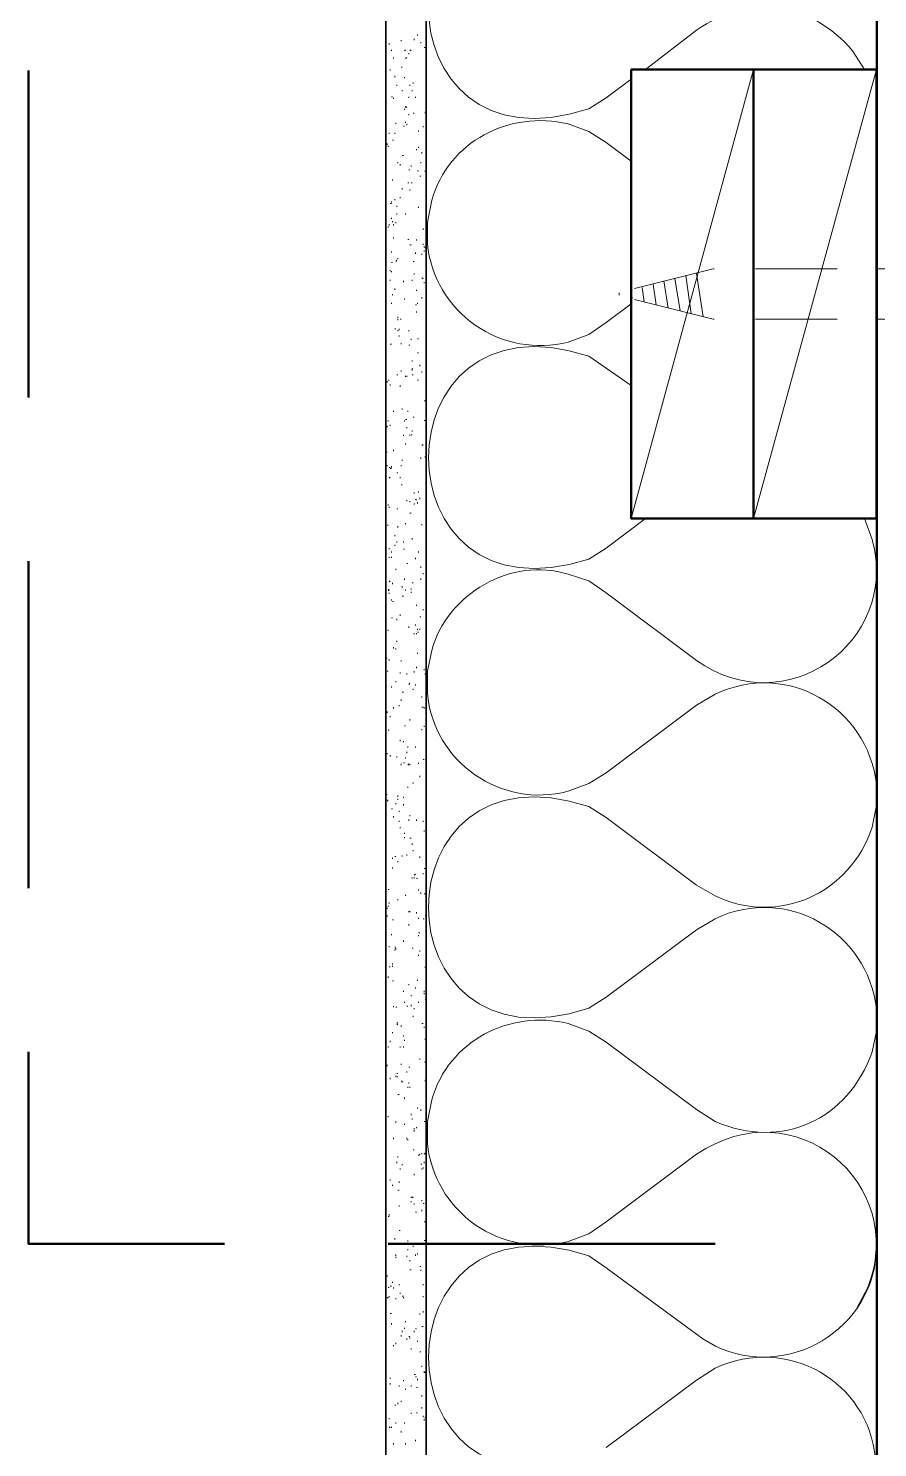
# Model space of a CAD drawing. Header units: inches. Extents: x 5 to 516, y -193 to 129.
# Drawn here: x 48.681 to 49.547, y -180.654 to -179.207 of the extents above; entities that cross this region are included whole.
import ezdxf

# ---------------------------------------------------------------- set-up
doc = ezdxf.new("R2010")
doc.units = ezdxf.units.IN
doc.header["$MEASUREMENT"] = 0
doc.layers.add('PDF7_Geometry', color=7, linetype='Continuous')

msp = doc.modelspace()

# ---------------------------------------------------------------- linework, layer by layer
at = {"layer": 'PDF7_Geometry', "lineweight": 35}
for points in [[(49.545775, -172.2280057), (49.545775, -190.8946738), (49.5868862, -190.8946738), (49.5868862, -172.2280057)], [(49.045775, -177.4357839), (49.045775, -182.0613398), (49.0868861, -182.0613398), (49.0868861, -177.4357839)]]:
    msp.add_lwpolyline(points, close=True, dxfattribs=at)
at = {"layer": 'PDF7_Geometry', "lineweight": 15}
for points in [[(49.5468861, -190.8946733), (49.5468861, -172.2280051)], [(49.3624422, -179.2091165), (49.31022, -179.2491165)], [(49.0491082, -179.2235609), (49.0491082, -179.2224497)], [(49.0613311, -179.2202277), (49.0613311, -179.2191165)], [(49.0746638, -179.2180055), (49.0746638, -179.2191166)], [(49.077997, -179.2146723), (49.077997, -179.2135612)], [(49.0813302, -179.2224498), (49.0813302, -179.2213387)], [(49.0513303, -179.2302284), (49.0513303, -179.2291173)], [(49.0535525, -179.2380058), (49.0535525, -179.2368947)], [(49.0657753, -179.2291162), (49.0646642, -179.2302273)], [(49.0668864, -179.2368948), (49.0657753, -179.2380059)], [(49.0691085, -179.2335616), (49.0691085, -179.2324505)], [(49.0713306, -179.2302284), (49.0702195, -179.2291173)], [(49.0857745, -179.2268941), (49.0846634, -179.2268941)], [(49.0868867, -179.2313394), (49.0868867, -179.2302283)], [(49.5335533, -179.2491165), (49.5213311, -179.2302276)], [(49.0502193, -179.2502276), (49.0502193, -179.2491165)], [(49.0624421, -179.2468944), (49.061331, -179.2468944)], [(49.4202201, -179.2491165), (49.2957756, -179.7068943)], [(49.545775, -179.2491165), (49.4202195, -179.7068943)], [(49.0546647, -179.256894), (49.0546647, -179.2557829)], [(49.0568868, -179.2657836), (49.0568868, -179.2646725)], [(49.0646643, -179.256894), (49.0646643, -179.2580051)], [(49.0702196, -179.2657836), (49.0702196, -179.2646725)], [(49.0735528, -179.2635615), (49.0735528, -179.2624504)], [(49.295775, -179.2591172), (49.2702195, -179.2780061)], [(49.0524414, -179.2768943), (49.0513303, -179.2768943)], [(49.0535525, -179.2791164), (49.0535525, -179.2780053)], [(49.0624421, -179.271339), (49.0624421, -179.2702278)], [(49.0691085, -179.2780054), (49.0691085, -179.2768942)], [(49.0724417, -179.2702279), (49.0724417, -179.271339)], [(49.0757749, -179.2780054), (49.0757749, -179.2768942)], [(49.0868867, -179.2735611), (49.0868867, -179.27245)], [(49.2524416, -179.2891171), (49.2702194, -179.278006)], [(49.0646643, -179.2902282), (49.0646643, -179.2891171)], [(49.0657753, -179.2880061), (49.0657753, -179.286895)], [(49.0668864, -179.2880061), (49.0657753, -179.286895)], [(49.0691085, -179.2957835), (49.0691085, -179.2946724)], [(49.0746638, -179.2935614), (49.0735527, -179.2935614)], [(49.0857745, -179.2935614), (49.0857745, -179.2924503)], [(49.0557746, -179.3046721), (49.0557746, -179.303561)], [(49.0646643, -179.3068942), (49.0635531, -179.3068942)], [(49.0657753, -179.303561), (49.0657753, -179.3024499)], [(49.0668864, -179.3057831), (49.0668864, -179.304672)], [(49.0791081, -179.3113396), (49.0791081, -179.3124507)], [(49.0835524, -179.3080053), (49.0835524, -179.3068942)], [(49.2957749, -179.3424502), (49.2702194, -179.3235613), (49.2524416, -179.3124502), (49.2313305, -179.3046724)], [(49.0468861, -179.3257834), (49.0468861, -179.3246723)], [(49.0491082, -179.3146728), (49.0491082, -179.3135617)], [(49.0535525, -179.3213392), (49.0524413, -179.3213392)], [(49.0546647, -179.3135617), (49.0546647, -179.3146728)], [(49.0868867, -179.3157839), (49.0868867, -179.3146727)], [(49.0479971, -179.3280056), (49.0479971, -179.3268945)], [(49.0635532, -179.3368952), (49.0624421, -179.3368952)], [(49.076886, -179.3313388), (49.076886, -179.3302277)], [(49.0791081, -179.3291166), (49.0791081, -179.3280055)], [(49.0824424, -179.334672), (49.0824424, -179.3335609)], [(49.0579967, -179.3446727), (49.0579967, -179.3435616)], [(49.06022, -179.3468948), (49.06022, -179.3457837)], [(49.0702196, -179.3513391), (49.0691085, -179.3513391)], [(49.0713306, -179.3480059), (49.0713306, -179.3468948)], [(49.0791081, -179.3524502), (49.077997, -179.3524502)], [(49.0813302, -179.3446727), (49.0813302, -179.3435616)], [(49.0857745, -179.3524502), (49.0857745, -179.3535613)], [(49.5468861, -179.3468948), (49.545775, -179.3457837)], [(49.0524414, -179.3624498), (49.0524414, -179.3613386)], [(49.0691085, -179.364673), (49.0679974, -179.364673)], [(49.0724417, -179.364673), (49.0713306, -179.364673)], [(49.0813302, -179.3580055), (49.0802191, -179.3580055)], [(49.0868867, -179.3580055), (49.0868867, -179.3568944)], [(49.0513303, -179.3846722), (49.0513303, -179.3835611)], [(49.0546647, -179.3824501), (49.0546647, -179.381339)], [(49.06022, -179.3802279), (49.06022, -179.3791168)], [(49.0624421, -179.3702283), (49.0624421, -179.3713395)], [(49.0702196, -179.3713394), (49.0702196, -179.3724505)], [(49.0513303, -179.3857833), (49.0502192, -179.3857833)], [(49.0568868, -179.3891165), (49.0568868, -179.3880054)], [(49.0568868, -179.3957829), (49.0568868, -179.396894)], [(49.0657753, -179.3968951), (49.0657753, -179.395784)], [(49.0791081, -179.3902275), (49.0791081, -179.3891164)], [(49.0479971, -179.4102279), (49.0479971, -179.4091167)], [(49.0491082, -179.4080057), (49.0491082, -179.4068946)], [(49.0513303, -179.4013393), (49.0513303, -179.4002282)], [(49.0524414, -179.4046725), (49.0524414, -179.4035614)], [(49.0535525, -179.4080057), (49.0535525, -179.4068946)], [(49.0557746, -179.4057836), (49.0557746, -179.4046725)], [(49.0835524, -179.4113389), (49.0835524, -179.41245)], [(49.0868867, -179.4002283), (49.0868867, -179.3991171)], [(49.0535525, -179.4213385), (49.0535525, -179.4202274)], [(49.0691085, -179.4224507), (49.0679974, -179.4224507)], [(49.076886, -179.4235606), (49.076886, -179.4224495)], [(49.0835524, -179.428006), (49.0835524, -179.4268949)], [(49.0868867, -179.4246728), (49.0868867, -179.425784)], [(49.0513303, -179.4357835), (49.0513303, -179.4346724)], [(49.0579967, -179.4424499), (49.0579967, -179.4413388)], [(49.0713306, -179.428006), (49.0702195, -179.428006)], [(49.0757749, -179.4368946), (49.0757749, -179.4357835)], [(49.0824424, -179.4380056), (49.0824424, -179.4368945)], [(49.0846646, -179.4291171), (49.0846646, -179.4302282)], [(49.0846646, -179.4346724), (49.0846646, -179.4335613)], [(49.0857745, -179.4313392), (49.0857745, -179.4302281)], [(49.0868867, -179.4424499), (49.0868867, -179.4413388)], [(49.0502193, -179.4546728), (49.0502193, -179.4535616)], [(49.0524414, -179.4457831), (49.0513303, -179.4457831)], [(49.0513303, -179.4557838), (49.0513303, -179.4546727)], [(49.0568868, -179.443561), (49.0557757, -179.4446721)], [(49.0746638, -179.444672), (49.0735527, -179.444672)], [(49.3802194, -179.4524506), (49.3791083, -179.4524506), (49.2991083, -179.4724506)], [(49.5057755, -179.4524506), (49.4224422, -179.4524506)], [(49.6302194, -179.4524506), (49.5468861, -179.4524506)], [(49.0502193, -179.4646723), (49.0502193, -179.4635612)], [(49.0635532, -179.4657834), (49.0635532, -179.4646723)], [(49.0724417, -179.4646723), (49.0724417, -179.4635612)], [(49.0746638, -179.458006), (49.0746638, -179.4568948)], [(49.0835524, -179.4624502), (49.0824413, -179.4613391)], [(49.0846646, -179.4668945), (49.0846646, -179.4657834)], [(49.3179975, -179.4680055), (49.3213308, -179.4891167)], [(49.3291081, -179.4646723), (49.3335526, -179.4924501)], [(49.3402199, -179.4624502), (49.3457755, -179.4946724)], [(49.3513306, -179.459117), (49.3568861, -179.4980059)], [(49.3624424, -179.4568949), (49.369109, -179.5013393)], [(49.0524414, -179.4791162), (49.0524414, -179.4780051)], [(49.0546647, -179.4735609), (49.0546647, -179.4724498)], [(49.0646643, -179.4835616), (49.0646643, -179.4824505)], [(49.076886, -179.4746719), (49.076886, -179.4735608)], [(49.0824424, -179.4824505), (49.0824424, -179.4813394)], [(49.0868867, -179.4846727), (49.0868867, -179.4835616)], [(49.295775, -179.4735609), (49.2968861, -179.4824498)], [(49.2991082, -179.4835616), (49.3791082, -179.5035616), (49.3802193, -179.5035616)], [(49.3068868, -179.4713387), (49.309109, -179.4857832)], [(49.0513303, -179.4880059), (49.0513303, -179.4868948)], [(49.076886, -179.4891169), (49.0757749, -179.4891169)], [(49.076886, -179.4968944), (49.076886, -179.4957833)], [(49.077997, -179.4880059), (49.077997, -179.4868948)], [(49.295775, -179.4880059), (49.2702195, -179.5068948)], [(49.045775, -179.5146726), (49.045775, -179.5135615)], [(49.0557746, -179.5135615), (49.0546635, -179.5135615)], [(49.0579967, -179.5013387), (49.0579967, -179.5024498)], [(49.0579967, -179.5035619), (49.0579967, -179.504673)], [(49.0591089, -179.5146726), (49.0591089, -179.5135615)], [(49.0613311, -179.5035619), (49.0602199, -179.5035619)], [(49.4224422, -179.5035619), (49.5057755, -179.5035619)], [(49.5468861, -179.5035619), (49.6302194, -179.5035619)], [(49.0579967, -179.5157836), (49.0579967, -179.5146725)], [(49.0613311, -179.5291164), (49.0613311, -179.5280053)], [(49.0691085, -179.5157836), (49.0691085, -179.5146725)], [(49.0713306, -179.5246722), (49.0713306, -179.5235611)], [(49.0791081, -179.5235611), (49.077997, -179.5235611)], [(49.0868867, -179.5257832), (49.0868867, -179.5246721)], [(49.0513303, -179.5291164), (49.0502192, -179.5291164)], [(49.0702196, -179.5302275), (49.0691085, -179.5302275)], [(49.0791081, -179.5380061), (49.077997, -179.5380061)], [(49.0868867, -179.5402282), (49.0868867, -179.5391171)], [(49.2957749, -179.5713388), (49.2702194, -179.553561), (49.2524416, -179.5413388)], [(49.0613311, -179.5568942), (49.0613311, -179.5557831)], [(49.0724417, -179.5468946), (49.0724417, -179.5457835)], [(49.0724417, -179.5546721), (49.0724417, -179.553561)], [(49.0724417, -179.5557832), (49.0724417, -179.554672)], [(49.0802192, -179.5513389), (49.0802192, -179.5502278)], [(49.0824424, -179.5580053), (49.0824424, -179.5568942)], [(49.0468861, -179.568006), (49.0468861, -179.5668949)], [(49.0491082, -179.5657839), (49.0479971, -179.5657839)], [(49.0502193, -179.5713392), (49.0502193, -179.5702281)], [(49.0579967, -179.5602274), (49.0568856, -179.5602274)], [(49.06022, -179.5724503), (49.06022, -179.5713392)], [(49.0657753, -179.5624495), (49.0657753, -179.5613384)], [(49.0668864, -179.5624495), (49.0668864, -179.5613384)], [(49.0735528, -179.5602274), (49.0724417, -179.5602274)], [(49.0791081, -179.5657839), (49.077997, -179.5657839)], [(49.0868867, -179.568006), (49.0868867, -179.5668949)], [(49.0868867, -179.5824499), (49.0868867, -179.5813388)], [(49.0535525, -179.5980059), (49.0535525, -179.5968948)], [(49.0624421, -179.5957838), (49.0624421, -179.5946727)], [(49.0679974, -179.5980059), (49.0679974, -179.5968948)], [(49.0857745, -179.5868953), (49.0846634, -179.5868953)], [(49.0868867, -179.5946727), (49.0868867, -179.5935616)], [(49.0868867, -179.599117), (49.0868867, -179.6002281)], [(49.5468861, -179.5968949), (49.545775, -179.5957837)], [(49.0468861, -179.6135608), (49.0468861, -179.6124497)], [(49.0479971, -179.6080055), (49.0479971, -179.6068944)], [(49.0502193, -179.6124498), (49.0502193, -179.6113387)], [(49.0646643, -179.6080055), (49.0646643, -179.6068944)], [(49.0668864, -179.6057834), (49.0657753, -179.6057834)], [(49.0668864, -179.614673), (49.0668864, -179.6135619)], [(49.0746638, -179.6035612), (49.0735527, -179.6035612)], [(49.0857745, -179.6068944), (49.0846634, -179.6068944)], [(49.0868867, -179.6102276), (49.0868867, -179.6091165)], [(49.0635532, -179.6224505), (49.0635532, -179.6213394)], [(49.0702196, -179.6224505), (49.0702196, -179.6213394)], [(49.0724417, -179.6213394), (49.0713306, -179.6213394)], [(49.0724417, -179.6180051), (49.0724417, -179.616894)], [(49.0468861, -179.6391165), (49.045775, -179.6391165)], [(49.0535525, -179.6368944), (49.0535525, -179.6380055)], [(49.0657753, -179.631339), (49.0657753, -179.6302279)], [(49.0835524, -179.631339), (49.0824413, -179.6324501)], [(49.0857745, -179.644673), (49.0857745, -179.6435618)], [(49.0468861, -179.6524504), (49.0468861, -179.6535615)], [(49.0502193, -179.6546725), (49.0491082, -179.6546725)], [(49.0513303, -179.6557836), (49.0502192, -179.6557836)], [(49.0513303, -179.6535615), (49.0513303, -179.6546726)], [(49.0613311, -179.6535615), (49.0613311, -179.6524504)], [(49.0624421, -179.6480061), (49.0624421, -179.646895)], [(49.0813302, -179.6457829), (49.0813302, -179.6446718)], [(49.0868867, -179.6524504), (49.0868867, -179.6513393)], [(49.0502193, -179.6657832), (49.0491082, -179.6646721)], [(49.0579967, -179.6602279), (49.0568856, -179.6602279)], [(49.06022, -179.6657832), (49.06022, -179.6646721)], [(49.0624421, -179.6724507), (49.061331, -179.6724507)], [(49.0746638, -179.6813393), (49.0746638, -179.6802281)], [(49.076886, -179.6880057), (49.0757749, -179.6868945)], [(49.0791081, -179.6802282), (49.0791081, -179.6791171)], [(49.0802192, -179.6868946), (49.0802192, -179.6857835)], [(49.0868867, -179.6746729), (49.0868867, -179.675784)], [(49.0479971, -179.693561), (49.0479971, -179.6924499)], [(49.0491082, -179.6957831), (49.0491082, -179.694672)], [(49.0579967, -179.6968942), (49.0568856, -179.6968942)], [(49.0668864, -179.6891167), (49.0668864, -179.6880056)], [(49.0713306, -179.7013384), (49.0702195, -179.7013384)], [(49.0702196, -179.6902278), (49.0702196, -179.6891167)], [(49.0746638, -179.6924499), (49.0746638, -179.6913388)], [(49.077997, -179.6913389), (49.077997, -179.6902277)], [(49.0868867, -179.6946721), (49.0868867, -179.6935609)], [(49.0868867, -179.6968942), (49.0868867, -179.6980053)], [(49.0479971, -179.7135613), (49.046886, -179.7135613)], [(49.0579967, -179.7157834), (49.0579967, -179.7146723)], [(49.0657753, -179.7113392), (49.0657753, -179.7124503)], [(49.0824424, -179.7135613), (49.0824424, -179.7124502)], [(49.31022, -179.7068949), (49.27022, -179.7368949)], [(49.5413305, -179.7280052), (49.5335527, -179.7068941)], [(49.0546647, -179.724672), (49.0546647, -179.7235609)], [(49.0568868, -179.7313395), (49.0568868, -179.7302284)], [(49.0635532, -179.7313395), (49.0635532, -179.7302284)], [(49.0724417, -179.7280063), (49.0724417, -179.7268952)], [(49.0868867, -179.7257842), (49.0868867, -179.724673)], [(49.0491082, -179.7380059), (49.0491082, -179.7368948)], [(49.0513303, -179.7413391), (49.0513303, -179.740228)], [(49.0546647, -179.7346727), (49.0546647, -179.7335616)], [(49.0646643, -179.7380059), (49.0635531, -179.7380059)], [(49.0791081, -179.740228), (49.0791081, -179.7413391)], [(49.0868867, -179.7368948), (49.0868867, -179.7357837)], [(49.2524416, -179.7480055), (49.2702194, -179.7368944)], [(49.0491082, -179.7457833), (49.0491082, -179.7468945)], [(49.0513303, -179.7468944), (49.0513303, -179.7457833)], [(49.0557746, -179.7591173), (49.0557746, -179.7580062)], [(49.0679974, -179.7524497), (49.0668863, -179.7524497)], [(49.0757749, -179.7480055), (49.0757749, -179.7468944)], [(49.0813302, -179.756894), (49.0813302, -179.7557829)], [(49.545775, -179.7613394), (49.545775, -179.756895)], [(49.0502193, -179.7702279), (49.0491082, -179.771339)], [(49.0524414, -179.7724501), (49.0524414, -179.7735612)], [(49.0646643, -179.7691169), (49.0646643, -179.7680058)], [(49.0735528, -179.7724501), (49.0724417, -179.7724501)], [(49.0813302, -179.7691169), (49.0813302, -179.7680058)], [(49.0835524, -179.7635615), (49.0835524, -179.7624504)], [(49.3624416, -179.8513385), (49.2702194, -179.7824497), (49.2524416, -179.7702274), (49.2313305, -179.7635608)], [(49.0491082, -179.7791165), (49.0479971, -179.7791165)], [(49.0491082, -179.7802275), (49.0479971, -179.7802275)], [(49.0491082, -179.7835619), (49.0491082, -179.7824507)], [(49.0624421, -179.7768943), (49.0624421, -179.7757832)], [(49.0635532, -179.785784), (49.0624421, -179.785784)], [(49.0657753, -179.7802275), (49.0657753, -179.7791164)], [(49.0713306, -179.7791165), (49.0713306, -179.7780053)], [(49.0713306, -179.7824497), (49.0713306, -179.7813385)], [(49.0868867, -179.7791165), (49.0868867, -179.7780053)], [(49.0513303, -179.7902282), (49.0513303, -179.7891171)], [(49.0535525, -179.7913393), (49.0524413, -179.7913393)], [(49.076886, -179.7957836), (49.076886, -179.7946725)], [(49.0835524, -179.8002278), (49.0835524, -179.7991167)], [(49.0524414, -179.8080053), (49.0513303, -179.8080053)], [(49.0568868, -179.8102274), (49.0568868, -179.8091163)], [(49.06022, -179.8057832), (49.06022, -179.8046721)], [(49.0691085, -179.818006), (49.0691085, -179.8168949)], [(49.0757749, -179.8157839), (49.0757749, -179.8146728)], [(49.0813302, -179.8068942), (49.0802191, -179.8068942)], [(49.0479971, -179.8213392), (49.0479971, -179.8202281)], [(49.0568868, -179.8324499), (49.0568868, -179.8313388)], [(49.0746638, -179.8246724), (49.0746638, -179.8235613)], [(49.076886, -179.8246724), (49.076886, -179.8235613)], [(49.077997, -179.8202282), (49.077997, -179.819117)], [(49.0791081, -179.8224503), (49.077997, -179.8224503)], [(49.0802192, -179.8202282), (49.0802192, -179.819117)], [(49.0868867, -179.8213392), (49.0868867, -179.8202281)], [(49.0535525, -179.8391174), (49.0535525, -179.8380063)], [(49.0557746, -179.8402273), (49.0557746, -179.8391162)], [(49.077997, -179.8446727), (49.077997, -179.8435616)], [(49.0924416, -179.8413385), (49.0879971, -179.8624497), (49.0879971, -179.8846719)], [(49.5468861, -179.8468949), (49.545775, -179.8457838)], [(49.0468861, -179.849117), (49.045775, -179.849117)], [(49.0491082, -179.8513391), (49.0491082, -179.850228)], [(49.0613311, -179.8524502), (49.0613311, -179.8513391)], [(49.076886, -179.8591166), (49.076886, -179.8580055)], [(49.0846646, -179.8613387), (49.0846646, -179.8602276)], [(49.0868867, -179.8624498), (49.0868867, -179.8613387)], [(49.0479971, -179.8624498), (49.046886, -179.8624498)], [(49.0557746, -179.8735616), (49.0557746, -179.8724505)], [(49.06022, -179.8646731), (49.06022, -179.8635619)], [(49.0668864, -179.865783), (49.0668864, -179.8646719)], [(49.0702196, -179.8746727), (49.0691085, -179.8757838)], [(49.0746638, -179.8635609), (49.0746638, -179.8624498)], [(49.0757749, -179.8768948), (49.0757749, -179.8757837)], [(49.0857745, -179.865783), (49.0857745, -179.8646719)], [(49.0513303, -179.8780059), (49.0513303, -179.879117)], [(49.0635532, -179.8835612), (49.0624421, -179.8835612)], [(49.0735528, -179.881339), (49.0735528, -179.8802279)], [(49.0824424, -179.8891165), (49.0824424, -179.8880054)], [(49.3813305, -179.8857839), (49.3624416, -179.896895), (49.2702194, -179.9657839)], [(49.045775, -179.9013394), (49.045775, -179.9002283)], [(49.0468861, -179.9046726), (49.0468861, -179.9035615)], [(49.0535525, -179.9002283), (49.0535525, -179.8991172)], [(49.0591089, -179.8980062), (49.0591089, -179.8968951)], [(49.0613311, -179.8913386), (49.0613311, -179.8924498)], [(49.0835524, -179.8991172), (49.0824413, -179.8991172)], [(49.0846646, -179.9002283), (49.0846646, -179.8991172)], [(49.0868867, -179.9046726), (49.0868867, -179.9035615)], [(49.045775, -179.9091168), (49.045775, -179.9080057)], [(49.0502193, -179.9091168), (49.0502193, -179.9080057)], [(49.0657753, -179.9180054), (49.0646642, -179.9180054)], [(49.0702196, -179.91245), (49.0702196, -179.9113389)], [(49.0846646, -179.9180054), (49.0846646, -179.9191165)], [(49.0491082, -179.9224508), (49.0479971, -179.9224508)], [(49.06022, -179.9335614), (49.06022, -179.9324503)], [(49.0635532, -179.9346725), (49.0635532, -179.9335614)], [(49.0824424, -179.9224508), (49.0824424, -179.9213396)], [(49.0468861, -179.9468942), (49.0468861, -179.9457831)], [(49.0502193, -179.9491163), (49.0502193, -179.9480052)], [(49.0668864, -179.9457831), (49.0668864, -179.944672)], [(49.0679974, -179.9402278), (49.0679974, -179.9391167)], [(49.0757749, -179.9402278), (49.0757749, -179.9391167)], [(49.0868867, -179.9468942), (49.0868867, -179.9457831)], [(49.0568868, -179.9502285), (49.0568868, -179.9491174)], [(49.0613311, -179.958006), (49.0613311, -179.9568949)], [(49.0646643, -179.9557839), (49.0635531, -179.9557839)], [(49.0657753, -179.9513385), (49.0657753, -179.9502274)], [(49.0691085, -179.9568949), (49.0679974, -179.958006)], [(49.0702196, -179.958006), (49.0702196, -179.9568949)], [(49.0791081, -179.9568949), (49.0791081, -179.9557838)], [(49.0846646, -179.9524507), (49.0835535, -179.9524507)], [(49.0735528, -179.9768941), (49.0735528, -179.975783)], [(49.0802192, -179.9702277), (49.0802192, -179.9691166)], [(49.2313305, -179.9846719), (49.2524416, -179.9768941), (49.2702194, -179.965783)], [(49.0468861, -179.9880059), (49.045775, -179.9880059)], [(49.0579967, -179.990228), (49.0579967, -179.9891169)], [(49.0635532, -179.9913391), (49.0635532, -179.990228)], [(49.0679974, -179.9813395), (49.0679974, -179.9802284)], [(49.0868867, -179.989117), (49.0868867, -179.9880059)], [(49.5413305, -180.0213394), (49.5457749, -179.9991172), (49.5457749, -179.9780061)], [(49.0479971, -179.9935612), (49.046886, -179.9946723)], [(49.0524414, -180.0024498), (49.0513303, -180.0024498)], [(49.0557746, -179.9980055), (49.0557746, -179.9968944)], [(49.0579967, -179.9935612), (49.0579967, -179.9924501)], [(49.0591089, -180.0057841), (49.0591089, -180.004673)], [(49.0635532, -179.9991166), (49.0635532, -179.9980055)], [(49.3813305, -180.0913394), (49.3624416, -180.0802283), (49.2702194, -180.0113394), (49.2524416, -180.0002283)], [(49.0535525, -180.0113394), (49.0535525, -180.0102283)], [(49.0591089, -180.0157837), (49.0591089, -180.0146726)], [(49.0691085, -180.0146726), (49.0691085, -180.0135615)], [(49.0702196, -180.0102284), (49.0702196, -180.0091172)], [(49.076886, -180.0146726), (49.076886, -180.0135615)], [(49.0835524, -180.0146726), (49.0835524, -180.0157837)], [(49.045775, -180.0302275), (49.045775, -180.0291164)], [(49.06022, -180.0224501), (49.06022, -180.021339)], [(49.0646643, -180.0268943), (49.0646643, -180.0280055)], [(49.0646643, -180.0324497), (49.0646643, -180.0313386)], [(49.0713306, -180.0324497), (49.0702195, -180.0324497)], [(49.0846646, -180.0257833), (49.0846646, -180.0246722)], [(49.0868867, -180.0313397), (49.0868867, -180.0302286)], [(49.0668864, -180.0502279), (49.0668864, -180.0491167)], [(49.0724417, -180.0391172), (49.0724417, -180.0380061)], [(49.0735528, -180.0457836), (49.0735528, -180.0446725)], [(49.0524414, -180.05245), (49.0524414, -180.0535611)], [(49.0524414, -180.0635618), (49.0524414, -180.0624507)], [(49.0557746, -180.0513389), (49.0546635, -180.0513389)], [(49.0579967, -180.0568943), (49.0579967, -180.0557831)], [(49.0624421, -180.0513389), (49.0624421, -180.0502278)], [(49.0802192, -180.0513389), (49.0802192, -180.05245)], [(49.0857745, -180.0635618), (49.0846634, -180.0635618)], [(49.0724417, -180.0735614), (49.0724417, -180.0724503)], [(49.0757749, -180.0691171), (49.0746638, -180.0702282)], [(49.0746638, -180.0735614), (49.0746638, -180.0724503)], [(49.077997, -180.0735614), (49.0768859, -180.0735614)], [(49.0835524, -180.0691171), (49.0835524, -180.068006)], [(49.0868867, -180.0713392), (49.0868867, -180.0702281)], [(49.0868867, -180.0735614), (49.0868867, -180.0724503)], [(49.0491082, -180.084672), (49.0479971, -180.084672)], [(49.0657753, -180.0913396), (49.0657753, -180.0902285)], [(49.0791081, -180.084672), (49.0791081, -180.0857831)], [(49.0813302, -180.0891174), (49.0813302, -180.0880063)], [(49.0857745, -180.0891174), (49.0846634, -180.0891174)], [(49.0468861, -180.1046724), (49.0468861, -180.1035612)], [(49.0479971, -180.1013392), (49.0479971, -180.1024503)], [(49.0491082, -180.099117), (49.0491082, -180.0980059)], [(49.0579967, -180.0957838), (49.0579967, -180.0946727)], [(49.0691085, -180.1080056), (49.0691085, -180.1068944)], [(49.0702196, -180.1080056), (49.0702196, -180.1068944)], [(49.5468861, -180.0968949), (49.545775, -180.0957838)], [(49.0468861, -180.1124498), (49.0468861, -180.1113387)], [(49.0535525, -180.115783), (49.0524413, -180.115783)], [(49.0691085, -180.1213395), (49.0691085, -180.1202284)], [(49.076886, -180.1091166), (49.076886, -180.1080055)], [(49.0791081, -180.1146731), (49.0791081, -180.113562)], [(49.0846646, -180.1146731), (49.0835535, -180.1146731)], [(49.0868867, -180.1113388), (49.0857756, -180.1113388)], [(49.0868867, -180.1135609), (49.0868867, -180.1124498)], [(49.0868867, -180.115783), (49.0868867, -180.1146719)], [(49.3813305, -180.1146725), (49.3624416, -180.1257836), (49.2702194, -180.1946725)], [(49.0513303, -180.1313391), (49.0513303, -180.130228)], [(49.0802192, -180.1291169), (49.0791081, -180.1291169)], [(49.0491082, -180.1435608), (49.0491082, -180.1424497)], [(49.0557746, -180.1435608), (49.0546635, -180.1435608)], [(49.0546647, -180.1468951), (49.0546647, -180.145784)], [(49.0557746, -180.1457829), (49.0557746, -180.1446718)], [(49.0635532, -180.1380055), (49.0635532, -180.1368944)], [(49.0735528, -180.144673), (49.0724417, -180.144673)], [(49.0802192, -180.1480062), (49.0802192, -180.1468951)], [(49.045775, -180.1635611), (49.045775, -180.16245)], [(49.0502193, -180.1635611), (49.0491082, -180.1635611)], [(49.0524414, -180.161339), (49.0524414, -180.1602279)], [(49.0524414, -180.1635611), (49.0524414, -180.16245)], [(49.0791081, -180.1524505), (49.0791081, -180.1513393)], [(49.0857745, -180.1646722), (49.0857745, -180.1635611)], [(49.0868867, -180.1546726), (49.0868867, -180.1535615)], [(49.0868867, -180.1557837), (49.0868867, -180.1546725)], [(49.0868867, -180.1580058), (49.0868867, -180.1568947)], [(49.0479971, -180.1746729), (49.0479971, -180.1735618)], [(49.0535525, -180.1780061), (49.0524413, -180.1780061)], [(49.077997, -180.1780061), (49.077997, -180.176895)], [(49.0635532, -180.1891168), (49.0635532, -180.1880056)], [(49.0691085, -180.1824504), (49.0691085, -180.1813393)], [(49.0713306, -180.193561), (49.0713306, -180.1924499)], [(49.0757749, -180.1846725), (49.0757749, -180.1857836)], [(49.0846646, -180.1880057), (49.0846646, -180.1891168)], [(49.0846646, -180.1913389), (49.0846646, -180.1902278)], [(49.0535525, -180.2046728), (49.0535525, -180.2035617)], [(49.0568868, -180.2046728), (49.0557757, -180.2046728)], [(49.0646643, -180.2002286), (49.0646643, -180.1991174)], [(49.0679974, -180.2035617), (49.0668863, -180.2035617)], [(49.0713306, -180.2035617), (49.0713306, -180.2024506)], [(49.0746638, -180.2068949), (49.0746638, -180.2057838)], [(49.0791081, -180.2002286), (49.0791081, -180.1991174)], [(49.0868867, -180.1968942), (49.0857756, -180.1968942)], [(49.0868867, -180.2002286), (49.0868867, -180.1991174)], [(49.2524416, -180.2057839), (49.2702194, -180.1946728)], [(49.5413305, -180.2502281), (49.5457749, -180.2291169), (49.5457749, -180.2068947)], [(49.0579967, -180.2202277), (49.0568856, -180.2213388)], [(49.0579967, -180.2224499), (49.0568856, -180.2224499)], [(49.0735528, -180.2146724), (49.0735528, -180.2135613)], [(49.0835524, -180.2213388), (49.0824413, -180.2213388)], [(49.3813305, -180.3213392), (49.3624416, -180.309117), (49.2702194, -180.2402281), (49.2524416, -180.2291169), (49.2313305, -180.2213392)], [(49.0524414, -180.2313395), (49.0524414, -180.2302284)], [(49.0613311, -180.224672), (49.0613311, -180.2235609)], [(49.0635532, -180.2346727), (49.0635532, -180.2335616)], [(49.0846646, -180.2257842), (49.0846646, -180.2246731)], [(49.0857745, -180.2380059), (49.0857745, -180.2368948)], [(49.0479971, -180.2457834), (49.0479971, -180.2446723)], [(49.0502193, -180.2402281), (49.0502193, -180.2391169)], [(49.06022, -180.2457834), (49.06022, -180.2446723)], [(49.0635532, -180.2457834), (49.0635532, -180.2446723)], [(49.0646643, -180.239117), (49.0646643, -180.2380059)], [(49.0868867, -180.2413391), (49.0868867, -180.240228)], [(49.0468861, -180.2646726), (49.0468861, -180.2635615)], [(49.0613311, -180.2624505), (49.0613311, -180.2635616)], [(49.0702196, -180.2657837), (49.0691085, -180.2657837)], [(49.0802192, -180.2580062), (49.0802192, -180.2568951)], [(49.0857745, -180.2613394), (49.0857745, -180.2602283)], [(49.0502193, -180.2780054), (49.0502193, -180.2768943)], [(49.0557746, -180.2757833), (49.0557746, -180.2746722)], [(49.0579967, -180.2724501), (49.0568856, -180.2724501)], [(49.0579967, -180.2757833), (49.0568856, -180.2757833)], [(49.0624421, -180.2802276), (49.061331, -180.2802276)], [(49.0624421, -180.2813398), (49.0624421, -180.2802286)], [(49.0668864, -180.271339), (49.0668864, -180.2702279)], [(49.0857745, -180.2802276), (49.0857745, -180.2791165)], [(49.0868867, -180.2791165), (49.0857756, -180.2791165)], [(49.0591089, -180.2935615), (49.0579978, -180.2935615)], [(49.0679974, -180.2868951), (49.0679974, -180.285784)], [(49.0691085, -180.2824497), (49.0691085, -180.2813386)], [(49.0702196, -180.2868951), (49.0702196, -180.285784)], [(49.0868867, -180.2835619), (49.0868867, -180.2824508)], [(49.0646643, -180.2968947), (49.0646643, -180.2980058)], [(49.077997, -180.3080053), (49.077997, -180.3068942)], [(49.0813302, -180.3102275), (49.0813302, -180.3091164)], [(49.0479971, -180.316895), (49.0479971, -180.3157839)], [(49.0557746, -180.3224503), (49.0557746, -180.3213392)], [(49.0646643, -180.3246725), (49.0646643, -180.3235614)], [(49.0713306, -180.3146729), (49.0713306, -180.3135618)], [(49.0724417, -180.3180061), (49.0724417, -180.3191172)], [(49.0857745, -180.3213393), (49.0846634, -180.3213393)], [(49.0535525, -180.3391175), (49.0535525, -180.3380063)], [(49.0668864, -180.3391175), (49.0668864, -180.3380063)], [(49.0746638, -180.3291167), (49.0746638, -180.3280056)], [(49.0746638, -180.3313389), (49.0746638, -180.3302277)], [(49.076886, -180.3280057), (49.076886, -180.3268945)], [(49.0868867, -180.3257835), (49.0868867, -180.3246724)], [(49.0679974, -180.3402274), (49.0679974, -180.3391163)], [(49.0746638, -180.3502281), (49.0735527, -180.3502281)], [(49.5468861, -180.3468949), (49.545775, -180.3457838)], [(49.045775, -180.3680052), (49.045775, -180.3668941)], [(49.0568868, -180.3635609), (49.0568868, -180.3624498)], [(49.0579967, -180.3580056), (49.0579967, -180.3568945)], [(49.0624421, -180.365783), (49.0624421, -180.3646719)], [(49.0802192, -180.3546724), (49.0791081, -180.3557835)], [(49.0824424, -180.3646731), (49.0813313, -180.3646731)], [(49.0824424, -180.3546724), (49.0824424, -180.3535613)], [(49.0857745, -180.3535613), (49.0846634, -180.3546724)], [(49.0846646, -180.3635609), (49.0846646, -180.3624498)], [(49.0868867, -180.3680052), (49.0868867, -180.3668941)], [(49.3624414, -180.3546728), (49.2702191, -180.4235617)], [(49.0502193, -180.3813391), (49.0502193, -180.380228)], [(49.06022, -180.3702284), (49.06022, -180.3691173)], [(49.0746638, -180.3757838), (49.0746638, -180.3746726)], [(49.0824424, -180.3702284), (49.0824424, -180.3691173)], [(49.0835524, -180.3691174), (49.0835524, -180.3680063)], [(49.0524414, -180.3868944), (49.0524414, -180.3857833)], [(49.0591089, -180.3913387), (49.0579978, -180.3913387)], [(49.0591089, -180.3835612), (49.0591089, -180.3824501)], [(49.045775, -180.4102279), (49.045775, -180.4091168)], [(49.0591089, -180.4080058), (49.0591089, -180.4068947)], [(49.0713306, -180.3991173), (49.0713306, -180.3980062)], [(49.0713306, -180.4035615), (49.0713306, -180.4024504)], [(49.0735528, -180.3991173), (49.0724417, -180.3980062)], [(49.0746638, -180.4057837), (49.0746638, -180.4046726)], [(49.0824424, -180.4013394), (49.0824424, -180.4024505)], [(49.0846646, -180.4046726), (49.0835535, -180.4046726)], [(49.0868867, -180.4102279), (49.0868867, -180.4091168)], [(49.045775, -180.4224508), (49.045775, -180.4235619)], [(49.0491082, -180.4180054), (49.0479971, -180.4180054)], [(49.0491082, -180.4168943), (49.0491082, -180.4157832)], [(49.076886, -180.4135611), (49.0757749, -180.4135611)], [(49.0824424, -180.4124501), (49.0824424, -180.411339)], [(49.0857745, -180.4235607), (49.0846634, -180.4235607)], [(49.0868867, -180.4157833), (49.0868867, -180.4146722)], [(49.045775, -180.4302283), (49.045775, -180.4291171)], [(49.06022, -180.4324504), (49.0591089, -180.4324504)], [(49.0546647, -180.4413389), (49.0546647, -180.4402278)], [(49.0668864, -180.4468942), (49.0668864, -180.4457831)], [(49.0679974, -180.443561), (49.0679974, -180.4424499)], [(49.0679974, -180.4513385), (49.0679974, -180.4524496)], [(49.0735528, -180.4468942), (49.0735528, -180.4457831)], [(49.0735528, -180.4491164), (49.0735528, -180.4480053)], [(49.0835524, -180.4468942), (49.0835524, -180.4457831)], [(49.0857745, -180.44245), (49.0846634, -180.44245)], [(49.0868867, -180.4524507), (49.0868867, -180.4513396)], [(49.5435527, -180.4702278), (49.5457749, -180.4468944)], [(49.045775, -180.456895), (49.045775, -180.4557839)], [(49.0557746, -180.458006), (49.0557746, -180.4568949)], [(49.0557746, -180.4602282), (49.0557746, -180.4591171)], [(49.0668864, -180.4591171), (49.0668864, -180.458006)], [(49.0702196, -180.4635614), (49.0702196, -180.4624503)], [(49.0757749, -180.458006), (49.0757749, -180.4568949)], [(49.077997, -180.456895), (49.077997, -180.4557839)], [(49.3624416, -180.5380055), (49.2702194, -180.4702278), (49.2524416, -180.4580055)], [(49.0468861, -180.4791163), (49.0468861, -180.4780052)], [(49.0713306, -180.4724499), (49.0702195, -180.4724499)], [(49.0813302, -180.4691167), (49.0802191, -180.4691167)], [(49.0813302, -180.473561), (49.0813302, -180.4724498)], [(49.0491082, -180.4902281), (49.0479971, -180.4902281)], [(49.0513303, -180.489117), (49.0502192, -180.489117)], [(49.0524414, -180.4857838), (49.0524414, -180.4846727)], [(49.0535525, -180.4913391), (49.0535525, -180.490228)], [(49.0591089, -180.4880059), (49.0591089, -180.4868948)], [(49.06022, -180.4968945), (49.06022, -180.4957834)], [(49.0835524, -180.4880059), (49.0835524, -180.4868948)], [(49.0868867, -180.4857838), (49.0868867, -180.4868949)], [(49.0868867, -180.4946723), (49.0868867, -180.4935612)], [(49.0868867, -180.4957834), (49.0868867, -180.4946723)], [(49.5257747, -180.5113395), (49.5368858, -180.4902283)], [(49.0479971, -180.5002277), (49.046886, -180.5013388)], [(49.0491082, -180.5002277), (49.0491082, -180.4991166)], [(49.0557746, -180.5024498), (49.0557746, -180.5013387)], [(49.0635532, -180.4991166), (49.0624421, -180.4991166)], [(49.0635532, -180.5013387), (49.0635532, -180.5002276)], [(49.0835524, -180.5002277), (49.0835524, -180.4991166)], [(49.0513303, -180.5168948), (49.0502192, -180.5168948)], [(49.0657753, -180.5257833), (49.0657753, -180.5246722)], [(49.0802192, -180.5168948), (49.0802192, -180.5180059)], [(49.0835524, -180.5157837), (49.0835524, -180.5146726)], [(49.0513303, -180.5280055), (49.0513303, -180.5268943)], [(49.0613311, -180.5402283), (49.0613311, -180.5391172)], [(49.0624421, -180.535784), (49.0624421, -180.5346729)], [(49.0646643, -180.5324497), (49.0646643, -180.5313386)], [(49.0702196, -180.5402283), (49.0691085, -180.5402283)], [(49.0746638, -180.535784), (49.0746638, -180.5346729)], [(49.076886, -180.5324497), (49.0757749, -180.5324497)], [(49.0835524, -180.5302276), (49.0824413, -180.5302276)], [(49.0868867, -180.5368951), (49.0868867, -180.535784)], [(49.0535525, -180.5491168), (49.0535525, -180.5502279)], [(49.0557746, -180.5480058), (49.0557746, -180.5468947)], [(49.0668864, -180.5435615), (49.0668864, -180.5424504)], [(49.0702196, -180.5424504), (49.0702196, -180.5413393)], [(49.0713306, -180.55245), (49.0713306, -180.5535611)], [(49.077997, -180.5457836), (49.077997, -180.5446725)], [(49.0813302, -180.5557832), (49.0802191, -180.5557832)], [(49.0868867, -180.5624496), (49.0868867, -180.5613385)], [(49.045775, -180.5791167), (49.045775, -180.5802279)], [(49.0502193, -180.583561), (49.0502193, -180.5824499)], [(49.0757749, -180.5791167), (49.0746638, -180.5791167)], [(49.076886, -180.5813389), (49.0757749, -180.5813389)], [(49.077997, -180.5846721), (49.077997, -180.583561)], [(49.0824424, -180.5713393), (49.0824424, -180.5702282)], [(49.0857745, -180.5768946), (49.0846634, -180.5768946)], [(49.0846646, -180.5768946), (49.0846646, -180.5757835)], [(49.0868867, -180.5780057), (49.0868867, -180.5768946)], [(49.3813305, -180.5724497), (49.3624416, -180.5846719), (49.2702194, -180.6535608)], [(49.0502193, -180.5891175), (49.0502193, -180.5880064)], [(49.0591089, -180.5913396), (49.0591089, -180.5902285)], [(49.0635532, -180.5846721), (49.0635532, -180.5857832)], [(49.0657753, -180.5946728), (49.0657753, -180.5935617)], [(49.0713306, -180.5913396), (49.0713306, -180.5902285)], [(49.077997, -180.5924507), (49.0768859, -180.5924507)], [(49.5468861, -180.598006), (49.545775, -180.5957838)], [(49.0557746, -180.6102277), (49.0546635, -180.6102277)], [(49.0579967, -180.6091167), (49.0579967, -180.6080055)], [(49.0613311, -180.6068945), (49.0613311, -180.6057834)], [(49.0824424, -180.6002281), (49.0824424, -180.6013392)], [(49.0824424, -180.6135609), (49.0824424, -180.6124498)], [(49.0491082, -180.6246727), (49.0491082, -180.6235616)], [(49.0713306, -180.6191174), (49.0713306, -180.6180063)], [(49.077997, -180.6180052), (49.0768859, -180.6180052)], [(49.0835524, -180.6224506), (49.0835524, -180.6213395)], [(49.0846646, -180.6257838), (49.0846646, -180.6246727)], [(49.0857745, -180.6235616), (49.0857745, -180.6224505)], [(49.0868867, -180.6202284), (49.0868867, -180.6191173)], [(49.0502193, -180.6324502), (49.0491082, -180.6335613)], [(49.0513303, -180.6335612), (49.0513303, -180.6324501)], [(49.0557746, -180.629117), (49.0557746, -180.6280059)], [(49.0613311, -180.6368944), (49.0613311, -180.6380055)], [(49.0646643, -180.629117), (49.0646643, -180.6280059)], [(49.0535525, -180.6502284), (49.0535525, -180.6491172)], [(49.0657753, -180.6502284), (49.0657753, -180.6491172)], [(49.0757749, -180.6468952), (49.0757749, -180.6457841)]]:
    msp.add_lwpolyline(points, dxfattribs=at)
at = {"layer": 'PDF7_Geometry', "lineweight": 50}
for points in [[(48.6813307, -179.5835609), (48.6813307, -179.2502276)], [(48.6813307, -180.083561), (48.6813307, -179.7502276)], [(48.8813305, -180.4457832), (48.6813304, -180.4457832), (48.6813304, -180.2502276)], [(49.3813305, -180.4457832), (49.0479971, -180.4457832)]]:
    msp.add_lwpolyline(points, dxfattribs=at)
for points in [[(49.295775, -179.2491165), (49.295775, -179.7068943), (49.4202195, -179.7068943), (49.4202195, -179.2491165)], [(49.4202201, -179.2491165), (49.4202201, -179.7068943), (49.5457756, -179.7068943), (49.5457756, -179.2491165)]]:
    msp.add_lwpolyline(points, close=True, dxfattribs=at)
at = {"layer": 'PDF7_Geometry', "lineweight": 15}
for points in [[(49.0924416, -179.3824502), (49.0879971, -179.4046724), (49.0879971, -179.4268947, 0.457889533), (49.2313305, -179.5268947), (49.2524416, -179.5191169), (49.2702194, -179.5068947)], [(49.0924416, -180.299117), (49.0879971, -180.3213392), (49.0879971, -180.3435614, 0.457889533), (49.2313305, -180.4435614), (49.2524416, -180.4357836), (49.2702194, -180.4235614)]]:
    msp.add_lwpolyline(points, format="xyb", dxfattribs=at)
for points in [[(49.2835533, -179.4791163), (49.2835533, -179.4768941)], [(49.0591089, -179.5202279), (49.0591089, -179.521339)], [(49.0791081, -180.131339), (49.0791081, -180.1324501)]]:
    msp.add_lwpolyline(points, close=True, dxfattribs=at)
for points in [[(49.2524416, -179.0835616), (49.0346823, -179.0113023), (49.0346823, -179.3613764), (49.2524416, -179.2891171)], [(49.5213311, -179.2302276), (49.4799792, -179.1803017), (49.415294, -179.1724498), (49.3624422, -179.2091165)], [(49.2313305, -179.3046724), (49.1717749, -179.2903206), (49.1094971, -179.3224502), (49.0924416, -179.3824502)], [(49.2524416, -179.5413388), (49.0348119, -179.4694684), (49.0348119, -179.8198944), (49.2524416, -179.7480055)], [(49.3624416, -179.8513385), (49.4513675, -179.9158756), (49.5702194, -179.8334311), (49.5413305, -179.7280052)], [(49.2313305, -179.7635608), (49.1737194, -179.7450608), (49.1079231, -179.7836534), (49.0924416, -179.8413385)], [(49.5457749, -179.9780061), (49.5366083, -179.8986542), (49.4541083, -179.8509135), (49.3813305, -179.8857839)], [(49.0879971, -179.8846719), (49.0939045, -179.9548756), (49.1636268, -180.0028756), (49.2313305, -179.9846719)], [(49.2524416, -180.0002283), (49.0346823, -179.927969), (49.0346823, -180.2780431), (49.2524416, -180.2057839)], [(49.3813305, -180.0913394), (49.4458861, -180.1220802), (49.5189786, -180.0890246), (49.5413305, -180.0213394)], [(49.5457749, -180.2068947), (49.5366083, -180.1275429), (49.4541083, -180.0798021), (49.3813305, -180.1146725)], [(49.2313305, -180.2213392), (49.1717749, -180.2069873), (49.1094971, -180.2391169), (49.0924416, -180.299117)], [(49.3813305, -180.3213392), (49.4493305, -180.3505058), (49.5168675, -180.3195984), (49.5413305, -180.2502281)], [(49.5368858, -180.4902283), (49.5786081, -180.3846357), (49.4617747, -180.2866913), (49.3624414, -180.3546728)], [(49.2524416, -180.4580055), (49.0348119, -180.3861352), (49.0348119, -180.7365611), (49.2524416, -180.6646722)], [(49.3624416, -180.5380055), (49.4286453, -180.5893944), (49.5267749, -180.5512648), (49.5435527, -180.4702278)], [(49.5446638, -180.6646719), (49.5376453, -180.5865793), (49.4548305, -180.5383756), (49.3813305, -180.5724497)]]:
    msp.add_open_spline(points, degree=3, dxfattribs=at)

doc.saveas('drawing.dxf')
